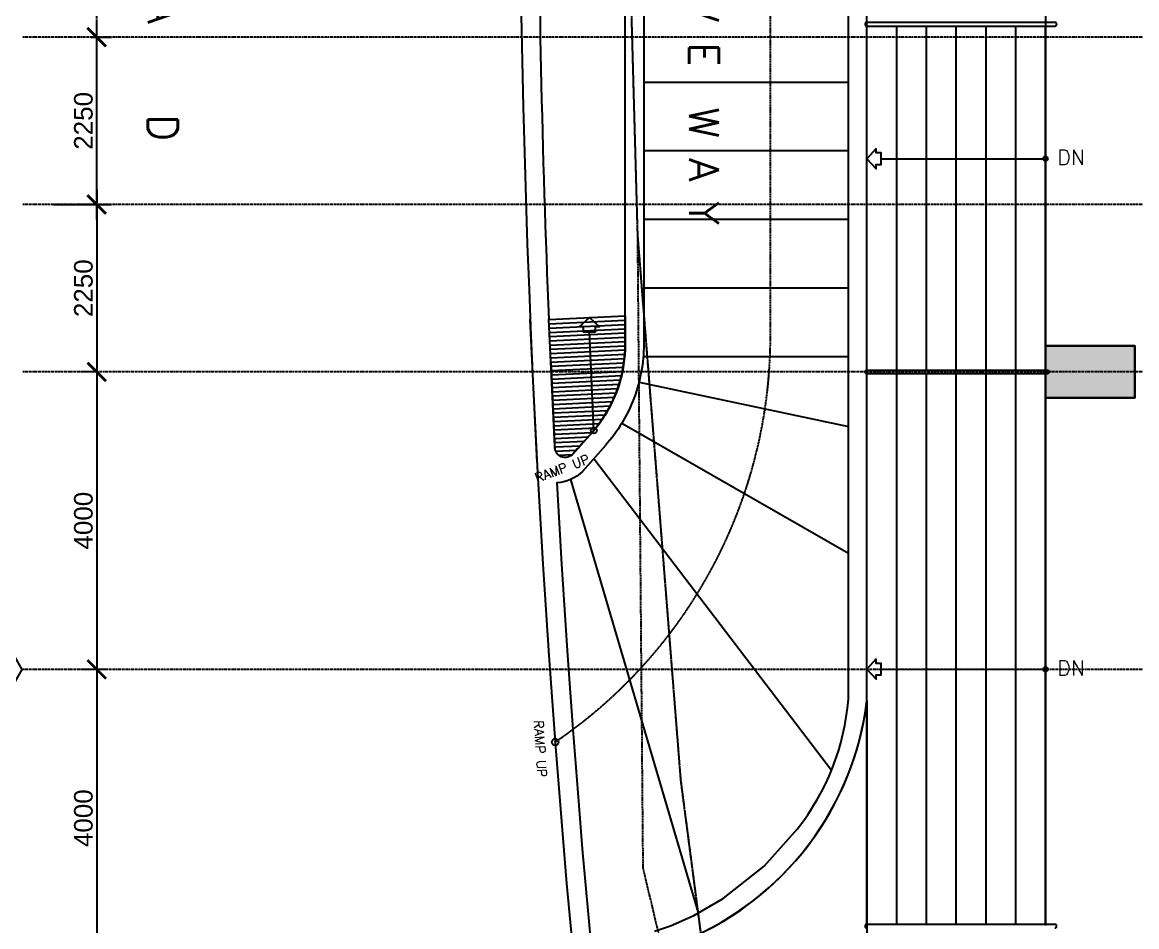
# Model space of a CAD drawing. Header units: inches. Extents: x -189245 to 740841, y -215444 to 469401.
# Drawn here: x 181687 to 196667, y -19733 to -7574 of the extents above; entities that cross this region are included whole.
import ezdxf
from ezdxf.enums import TextEntityAlignment as Align

# ---------------------------------------------------------------- set-up
doc = ezdxf.new("R2010")
doc.units = ezdxf.units.IN
doc.header["$LTSCALE"] = 10
doc.header["$MEASUREMENT"] = 0
for name, pattern in [('CENTER', [2, 1.25, -0.25, 0.25, -0.25]), ('GRID NORMAL$0$GRID BASEMENT$0$GRID GROUND$0$GRID$0$$0$PHANTOM', [2.5, 1.25, -0.25, 0.25, -0.25, 0.25, -0.25]), ('HIDDEN2', [0.1875, 0.125, -0.0625])]:
    doc.linetypes.add(name, pattern=pattern)
for name, color, linetype in [('3', 252, 'Continuous'), ('3TX', 3, 'Continuous'), ('4', 8, 'Continuous'), ('a-dim', 8, 'Continuous'), ('A-RAILING', 2, 'Continuous'), ('A-ROAD', 252, 'Continuous'), ('A-S-HATCH', 254, 'Continuous'), ('A-STAIR', 1, 'Continuous'), ('A-TEXT', 3, 'Continuous'), ('A-WINDOW', 2, 'Continuous'), ('COLUMN', 6, 'Continuous'), ('GRID', 8, 'CENTER'), ('HANDRAIL', 2, 'Continuous'), ('SLAB ON GRADE', 6, 'Continuous'), ('TSG- DIM_D-RAMP', 1, 'Continuous'), ('TSG- INVERTED BEAMS-HATCH', 12, 'Continuous'), ('TSG- MATLS-WOOD', 45, 'Continuous')]:
    doc.layers.add(name, color=color, linetype=linetype)
doc.styles.add('GRID NORMAL$0$GRID BASEMENT$0$GRID GROUND$0$GRID$0$Standard', font='ARIAL.TTF')
doc.styles.add('PRSP_Simplex', font='simplex.shx')
doc.dimstyles.new('GRID NORMAL$0$GRID BASEMENT$0$GRID GROUND$0$GRID$0$Standard', dxfattribs={"dimtxt": 250, "dimasz": 0.18, "dimexe": 0.18, "dimexo": 0.0625, "dimgap": 50, "dimtad": 1, "dimdec": 0, "dimzin": 0, "dimdsep": 46, "dimtxsty": 'GRID NORMAL$0$GRID BASEMENT$0$GRID GROUND$0$GRID$0$Standard', "dimcen": 0.09, "dimadec": 0, "dimazin": 0, "dimtfac": 1, "dimtdec": 0, "dimtofl": 0, "dimtmove": 0, "dimatfit": 3, "dimfxl": 1, "dimtolj": 1, "dimtzin": 0, "dimarcsym": 0})

# ---------------------------------------------------------------- blocks, each defined once
blk = doc.blocks.new('GRID NORMAL$0$GRID BASEMENT$0$GRID GROUND$0$GRID$0$$0$GRID-H')
at = {"color": 3}
blk.add_lwpolyline([(-10.39, 6), (-13.86, 0), (-10.39, -6), (-3.46, -6), (0, 0), (-3.46, 6)], close=True, dxfattribs=at)
at = {"color": 6, "style": 'GRID NORMAL$0$GRID BASEMENT$0$GRID GROUND$0$GRID$0$Standard', "width": 0.75}
blk.add_attdef('H', text='', height=5, dxfattribs=at).set_placement((-6.93, 0), align=Align.MIDDLE)
blk = doc.blocks.new('GRID NORMAL$0$GRID BASEMENT$0$GRID GROUND$0$GRID$0$_ARCHTICK')
at = {"color": 0, "linetype": 'ByBlock', "ltscale": 20, "const_width": 0.15}
blk.add_lwpolyline([(-0.5, -0.5), (0.5, 0.5)], dxfattribs=at)
blk = doc.blocks.new('*D180')
at = {"layer": 'a-dim', "color": 0, "lineweight": -2, "ltscale": 500}
for p, q in [((182687, -9824), (182687, -12474)), ((182107, -10024), (182887, -10024)), ((182686, -12274), (182487, -12274))]:
    blk.add_line(p, q, dxfattribs=at)
at = {"layer": 'Defpoints', "color": 0, "ltscale": 500}
for p in [(182107, -10024), (182687, -12274), (182687, -12274)]:
    blk.add_point(p, dxfattribs=at)
at = {"layer": 'a-dim', "color": 0, "lineweight": -2, "ltscale": 500, "xscale": 250, "yscale": 250, "zscale": 250}
for p, rotation in [((182687, -10024), 90), ((182687, -12274), 270)]:
    blk.add_blockref('GRID NORMAL$0$GRID BASEMENT$0$GRID GROUND$0$GRID$0$_ARCHTICK', p, dxfattribs=dict(at, rotation=rotation))
at = {"layer": 'a-dim', "color": 3, "ltscale": 500, "insert": (182509, -11149), "char_height": 250, "attachment_point": 5, "rotation": 90, "style": 'GRID NORMAL$0$GRID BASEMENT$0$GRID GROUND$0$GRID$0$Standard'}
blk.add_mtext('\\A1;2250', dxfattribs=at)
blk = doc.blocks.new('*D181')
at = {"layer": 'a-dim', "color": 0, "lineweight": -2, "ltscale": 500}
for p, q in [((182687, -12074), (182687, -16473)), ((182686, -12274), (182487, -12274)), ((182805, -16273), (182487, -16273))]:
    blk.add_line(p, q, dxfattribs=at)
at = {"layer": 'Defpoints', "color": 0, "ltscale": 500}
for p in [(182687, -12274), (182687, -16273), (182805, -16273)]:
    blk.add_point(p, dxfattribs=at)
at = {"layer": 'a-dim', "color": 0, "lineweight": -2, "ltscale": 500, "xscale": 250, "yscale": 250, "zscale": 250}
for p, rotation in [((182687, -12274), 90), ((182687, -16273), 270)]:
    blk.add_blockref('GRID NORMAL$0$GRID BASEMENT$0$GRID GROUND$0$GRID$0$_ARCHTICK', p, dxfattribs=dict(at, rotation=rotation))
at = {"layer": 'a-dim', "color": 3, "ltscale": 500, "insert": (182509, -14274), "char_height": 250, "attachment_point": 5, "rotation": 90, "style": 'GRID NORMAL$0$GRID BASEMENT$0$GRID GROUND$0$GRID$0$Standard'}
blk.add_mtext('\\A1;4000', dxfattribs=at)
blk = doc.blocks.new('*D182')
at = {"layer": 'a-dim', "color": 0, "lineweight": -2, "ltscale": 500}
for p, q in [((182687, -16073), (182687, -20474)), ((182805, -16273), (182487, -16273)), ((182808, -20274), (182487, -20274))]:
    blk.add_line(p, q, dxfattribs=at)
at = {"layer": 'Defpoints', "color": 0, "ltscale": 500}
for p in [(182805, -16273), (182687, -20274), (182808, -20274)]:
    blk.add_point(p, dxfattribs=at)
at = {"layer": 'a-dim', "color": 0, "lineweight": -2, "ltscale": 500, "xscale": 250, "yscale": 250, "zscale": 250}
for p, rotation in [((182687, -16273), 90), ((182687, -20274), 270)]:
    blk.add_blockref('GRID NORMAL$0$GRID BASEMENT$0$GRID GROUND$0$GRID$0$_ARCHTICK', p, dxfattribs=dict(at, rotation=rotation))
at = {"layer": 'a-dim', "color": 3, "ltscale": 500, "insert": (182509, -18274), "char_height": 250, "attachment_point": 5, "rotation": 90, "style": 'GRID NORMAL$0$GRID BASEMENT$0$GRID GROUND$0$GRID$0$Standard'}
blk.add_mtext('\\A1;4000', dxfattribs=at)
blk = doc.blocks.new('*D192')
at = {"layer": 'a-dim', "color": 0, "lineweight": -2, "ltscale": 500}
for p, q in [((182687, -10223), (182687, -7574)), ((182611, -7774), (182887, -7774)), ((182686, -10023), (182487, -10023))]:
    blk.add_line(p, q, dxfattribs=at)
at = {"layer": 'Defpoints', "color": 0, "ltscale": 500}
for p in [(182611, -7774), (182687, -7774), (182687, -10023)]:
    blk.add_point(p, dxfattribs=at)
at = {"layer": 'a-dim', "color": 0, "lineweight": -2, "ltscale": 500, "xscale": 250, "yscale": 250, "zscale": 250}
for p, rotation in [((182687, -7774), 90), ((182687, -10023), 270)]:
    blk.add_blockref('GRID NORMAL$0$GRID BASEMENT$0$GRID GROUND$0$GRID$0$_ARCHTICK', p, dxfattribs=dict(at, rotation=rotation))
at = {"layer": 'a-dim', "color": 3, "ltscale": 500, "insert": (182509, -8899), "char_height": 250, "attachment_point": 5, "rotation": 90, "style": 'GRID NORMAL$0$GRID BASEMENT$0$GRID GROUND$0$GRID$0$Standard'}
blk.add_mtext('\\A1;2250', dxfattribs=at)
blk = doc.blocks.new('*D193')
at = {"layer": 'Defpoints', "color": 0, "linetype": 'GRID NORMAL$0$GRID BASEMENT$0$GRID GROUND$0$GRID$0$$0$PHANTOM'}
for p in [(182687, -4174), (183243, -4174), (182611, -7774)]:
    blk.add_point(p, dxfattribs=at)
at = {"layer": 'GRID', "color": 0, "linetype": 'GRID NORMAL$0$GRID BASEMENT$0$GRID GROUND$0$GRID$0$$0$PHANTOM', "lineweight": -2}
for p, q in [((182687, -7974), (182687, -3974)), ((183243, -4174), (182487, -4174)), ((182611, -7774), (182887, -7774))]:
    blk.add_line(p, q, dxfattribs=at)
at = {"layer": 'GRID', "color": 0, "linetype": 'GRID NORMAL$0$GRID BASEMENT$0$GRID GROUND$0$GRID$0$$0$PHANTOM', "lineweight": -2, "xscale": 250, "yscale": 250, "zscale": 250}
for p, rotation in [((182687, -4174), 90), ((182687, -7774), 270)]:
    blk.add_blockref('GRID NORMAL$0$GRID BASEMENT$0$GRID GROUND$0$GRID$0$_ARCHTICK', p, dxfattribs=dict(at, rotation=rotation))
at = {"layer": 'GRID', "color": 3, "linetype": 'GRID NORMAL$0$GRID BASEMENT$0$GRID GROUND$0$GRID$0$$0$PHANTOM', "insert": (182509, -5974), "char_height": 250, "attachment_point": 5, "rotation": 90, "style": 'GRID NORMAL$0$GRID BASEMENT$0$GRID GROUND$0$GRID$0$Standard'}
blk.add_mtext('\\A1;3600', dxfattribs=at)

msp = doc.modelspace()

# ---------------------------------------------------------------- hatches: boundary and pattern name
at = {"layer": 'COLUMN', "ltscale": 2}
msp.add_hatch(color=253, dxfattribs=at).paths.add_polyline_path([(195440.71025, -11923.81124), (195440.71025, -12623.81124), (196640.71025, -12623.81124), (196640.71025, -11923.81124)])

# ---------------------------------------------------------------- linework, layer by layer
at = {"layer": '3', "linetype": 'GRID NORMAL$0$GRID BASEMENT$0$GRID GROUND$0$GRID$0$$0$PHANTOM', "flags": 128}
msp.add_lwpolyline([(246523.04278, 10296.0564), (246059.05996, 1618.4519), (246440.71881, -10485.53243), (247415.93339, -18556.83075), (192752.14865, -31905.37142), (191495.01456, -25059.84633), (190539.94155, -17762.07711), (189959.5757, -10424.99489), (189755.99256, -3087.81874), (189932.17722, 4240.06356), (190486.76304, 11569.11088), (191414.41478, 18850.25517), (192648.19583, 25700.02775), (246541.99716, 10303.25282)], dxfattribs=at)
at = {"layer": '3', "color": 3, "linetype": 'GRID NORMAL$0$GRID BASEMENT$0$GRID GROUND$0$GRID$0$$0$PHANTOM', "flags": 128}
msp.add_lwpolyline([(246523.04278, 10292.92621), (246059.05997, 1615.3217), (246440.71881, -10488.66262), (247415.93339, -18559.96094), (192752.14865, -31908.50162), (191495.01456, -25062.97652), (190539.94155, -17765.2073), (189959.5757, -10428.12508), (189755.99256, -3090.94893), (189932.17722, 4236.93337), (190486.76304, 11565.98069), (191414.41478, 18847.12498), (192648.19583, 25696.89755), (246541.99716, 10300.12263)], dxfattribs=at)
at = {"layer": '4', "color": 2}
for points in [[(193164.45028, -9270.8285), (193040.14554, -9407.3285), (193164.45028, -9543.8285), (193164.45028, -9485.3285), (193233.27041, -9485.3285), (193233.27041, -9329.3285), (193164.45028, -9329.3285)], [(193164.45028, -9270.8285), (193040.14555, -9407.3285), (193164.45028, -9543.8285), (193164.45028, -9485.3285), (193233.27041, -9485.3285), (193233.27041, -9329.3285), (193164.45028, -9329.3285)]]:
    msp.add_lwpolyline(points, close=True, dxfattribs=at)
at = {"layer": '4', "color": 10}
msp.add_arc((195564.71904, -19724.80832), 25, 269.979847235, 90.020152765, dxfattribs=at)
at = {"layer": 'A-RAILING', "ltscale": 2}
for p, q in [((193040.71024, -17414.76057), (193040.71024, 2793.75074)), ((193040.71024, -12249.28168), (193040.71024, -7623.81514)), ((193440.71024, -19699.80843), (193440.71024, -7623.81448)), ((193840.71024, -12249.2804), (193840.71024, -7623.81381)), ((194240.71024, -12249.27977), (194240.71024, -7623.81315)), ((194640.71024, -12249.27913), (194640.71024, -7623.81248)), ((195040.71024, -12249.2785), (195040.71024, -7623.81182)), ((195440.71024, -12249.27786), (195440.71024, -7623.81143)), ((193040.71024, -19699.80845), (193040.71024, -12298.34829)), ((193840.71024, -19699.8084), (193840.71024, -12298.34705)), ((194240.71024, -19699.80838), (194240.71024, -12298.34643)), ((194640.71024, -19699.80836), (194640.71024, -12298.3458)), ((195040.71024, -19699.80834), (195040.71024, -12298.34518)), ((195440.71024, -19699.80832), (195440.71024, -12298.34456))]:
    msp.add_line(p, q, dxfattribs=at)
at = {"layer": 'A-ROAD', "color": 8}
for p, q in [((190040.71025, -8377.04093), (192790.71024, -8377.04093)), ((190040.71025, -9299.54093), (192790.71024, -9299.54093)), ((190040.71025, -10222.04093), (192790.71024, -10222.04093)), ((190040.71025, -11144.54093), (192790.71024, -11144.54093)), ((190040.71025, -12067.04093), (192790.71024, -12067.04093)), ((189976.58481, -12412.44382), (192790.71024, -13009.76057)), ((189744.6272, -12964.97895), (192790.71024, -14711.76057)), ((189369.86983, -13437.92816), (192564.00235, -17630.41062)), ((189057.42807, -13720.52944), (190773.65578, -19547.90134))]:
    msp.add_line(p, q, dxfattribs=at)
at = {"layer": 'A-S-HATCH', "color": 1, "ltscale": 2}
msp.add_line((189367.67558, -13063.01343), (189309.24159, -11737.95319), dxfattribs=at)
at = {"layer": 'A-S-HATCH', "color": 250, "linetype": 'HIDDEN2', "ltscale": 2, "flags": 128}
msp.add_lwpolyline([(201634.12241, -29736.02693), (192752.14865, -31904.94715), (191495.01456, -25059.42205), (190032.50412, -18947.7929), (189959.5757, -10424.57062), (189755.99256, -3087.39446), (189932.17722, 4240.48783), (190486.76304, 11569.53515), (191414.41478, 18850.67944), (192648.19583, 25700.45202), (201503.54849, 23170.59017)], dxfattribs=at)
at = {"layer": 'A-STAIR', "color": 1}
msp.add_line((189790.71025, -11903.71775), (189790.71025, -4832.66861), dxfattribs=at)
at = {"layer": 'A-STAIR', "color": 6}
for p, q in [((188605.60663, -13491.82128), (188514.36572, -11569.16836)), ((188514.36572, -11569.16836), (188514.36572, -11569.16836)), ((188514.36572, -12009.16836), (188514.36572, -12009.16836)), ((189337.37735, -13098.07436), (189092.76985, -13373.87547))]:
    msp.add_line(p, q, dxfattribs=at)
at = {"layer": 'A-STAIR', "color": 3}
msp.add_line((189524.41445, -13263.95722), (189215.32521, -13611.89909), dxfattribs=at)
at = {"layer": 'A-STAIR'}
for points in [[(193233.27041, -9407.3285), (195440.71025, -9407.79138), (195440.71025, -9407.79138), (195440.71025, -9407.79138)], [(193233.27041, -9407.3285), (195440.71024, -9407.79138), (195440.71024, -9407.79138), (195440.71024, -9407.79138)], [(193233.55709, -16270.19309), (195440.71024, -16273.81124), (195440.71024, -16273.81124), (195440.71024, -16273.81124)]]:
    msp.add_lwpolyline(points, dxfattribs=at)
at = {"layer": 'A-STAIR', "color": 1}
msp.add_lwpolyline([(188764.66162, -11571.05253), (189790.71025, -11521.64325), (189790.71025, -11903.71775, -0.0763601528), (189707.71635, -12443.98624, -0.0601534193), (189529.77781, -12837.13676, -0.03151163), (189400.2716, -13023.15367, -0.021709349), (189241.04487, -13206.69166, 0.0162376762), (189092.76985, -13373.87547, -0.7310105027), (188844.52422, -13273.35783)], format="xyb", close=True, dxfattribs=at)
at = {"layer": 'A-STAIR', "color": 2}
for points in [[(189172.74159, -11669.13306), (189309.24159, -11544.82833), (189445.74159, -11669.13306), (189387.24159, -11669.13306), (189387.24159, -11737.95319), (189231.24159, -11737.95319), (189231.24159, -11669.13306)], [(193164.73696, -16133.69309), (193040.43223, -16270.19309), (193164.73696, -16406.69309), (193164.73696, -16348.19309), (193233.55709, -16348.19309), (193233.55709, -16192.19309), (193164.73696, -16192.19309)]]:
    msp.add_lwpolyline(points, close=True, dxfattribs=at)
for centre in [(195440.71024, -9407.79138), (195440.71025, -9407.79138), (195440.71024, -16272.87786), (195440.71024, -16273.81124), (195440.71024, -16273.81124)]:
    msp.add_circle(centre, 30, dxfattribs=at)
at = {"layer": 'A-STAIR', "color": 1}
msp.add_arc((354994.80962, -4632.20749), 166374.90699, 180.0703008094, 182.3902755961, dxfattribs=at)
at = {"layer": 'A-STAIR', "color": 6}
for centre, radius, start, end in [((187990.71025, -11903.71775), 1800, 318.430239409, 0), ((188850.7672, -13251.07324), 262.93063, 170.143388267, 171.251337665)]:
    msp.add_arc(centre, radius, start, end, dxfattribs=at)
at = {"layer": 'A-WINDOW', "color": 252, "ltscale": 2}
for p, q in [((188767.33796, -11628.0999), (189790.71025, -11578.81949)), ((188770.0143, -11685.14727), (189790.71025, -11635.99574)), ((188772.83186, -11742.18784), (189790.71025, -11693.17199)), ((188775.5788, -11799.23181), (189790.71025, -11750.34824)), ((188775.5788, -11799.23181), (189790.71025, -11750.34824)), ((188778.25514, -11856.27918), (189790.71025, -11807.52449)), ((188781.0727, -11913.31975), (189790.71025, -11864.70074)), ((188783.81965, -11970.36372), (189790.6186, -11921.8814)), ((188783.81965, -11970.36372), (189790.6186, -11921.8814)), ((188786.49599, -12027.41108), (189789.12986, -11979.12934)), ((188789.31354, -12084.45165), (189785.80858, -12036.46552)), ((188792.06049, -12141.49562), (189780.636, -12093.89085)), ((188794.73683, -12198.54299), (189773.58721, -12151.40653)), ((188797.55438, -12255.58356), (189764.63081, -12209.01408)), ((188800.30133, -12312.62753), (189753.72833, -12266.71533)), ((188800.30133, -12312.62753), (189753.72833, -12266.71533)), ((188802.97767, -12369.6749), (189740.8336, -12324.51253)), ((188805.79523, -12426.71547), (189725.8919, -12382.40829)), ((188808.54217, -12483.75944), (189708.83889, -12440.40573)), ((188808.54217, -12483.75944), (189708.83889, -12440.40573)), ((188811.21851, -12540.80681), (189689.5993, -12498.50845)), ((188814.03607, -12597.84738), (189668.08532, -12556.72071)), ((188816.78302, -12654.89135), (189644.19448, -12615.04742)), ((188819.45936, -12711.93871), (189617.80705, -12673.49435)), ((188822.27691, -12768.97928), (189588.78266, -12732.06826)), ((188825.02386, -12826.02325), (189556.95597, -12790.77712)), ((188825.02386, -12826.02325), (189556.95597, -12790.77712)), ((188827.7002, -12883.07062), (189522.13093, -12849.63037)), ((189845.45549, -12776.88445), (189848.39614, -12776.74285)), ((189845.45549, -12776.88445), (189848.39614, -12776.74285)), ((188830.51775, -12940.11119), (189484.07313, -12908.63929)), ((188833.2647, -12997.15516), (189442.49938, -12967.81752)), ((188833.2647, -12997.15516), (189442.49938, -12967.81752)), ((188835.94104, -13054.20253), (189397.06671, -13027.18157)), ((188838.7586, -13111.2431), (189348.26012, -13086.7081)), ((188841.50554, -13168.28707), (189296.49098, -13146.37728)), ((188844.18188, -13225.33444), (189241.50907, -13206.20118)), ((188846.99944, -13282.37501), (189188.50671, -13265.92975)), ((188855.35009, -13339.14913), (189135.53485, -13325.65686)), ((188855.35009, -13339.14913), (189135.53485, -13325.65686)), ((188897.44906, -13394.29811), (189082.04425, -13385.40894))]:
    msp.add_line(p, q, dxfattribs=at)
at = {"layer": 'COLUMN'}
msp.add_lwpolyline([(195440.71024, -12249.27786), (195440.71024, -11922.87786), (196640.71024, -11922.87786), (196640.71024, -12622.87786), (195440.71024, -12622.87786), (195440.71024, -12298.34456)], dxfattribs=at)
at = {"layer": 'COLUMN', "color": 6, "ltscale": 2}
msp.add_lwpolyline([(195440.71025, -11923.81124), (195440.71025, -12623.81124), (196640.71025, -12623.81124), (196640.71025, -11923.81124)], close=True, dxfattribs=at)
at = {"layer": 'GRID', "linetype": 'GRID NORMAL$0$GRID BASEMENT$0$GRID GROUND$0$GRID$0$$0$PHANTOM'}
for p, q in [((195440.71024, 26932.8155), (195440.71024, -19699.80832)), ((195440.71024, 26916.74887), (195440.71024, -19715.87495)), ((252386.38202, -7773.81124), (181686.55041, -7773.81124)), ((252386.38202, -10023.81124), (181686.55041, -10023.81124)), ((252386.38202, -12273.81124), (181686.55041, -12273.81124)), ((252386.38202, -16273.81124), (181686.55041, -16273.81124))]:
    msp.add_line(p, q, dxfattribs=at)
at = {"layer": 'HANDRAIL', "color": 1}
for p, q in [((193038.77246, -7573.81515), (195566.12355, -7573.81124)), ((193038.77246, -7623.81515), (195566.12355, -7623.81124)), ((193038.77246, -7623.81515), (195389.12355, -7623.81124)), ((193039.70435, -19699.80845), (195564.71024, -19699.80832))]:
    msp.add_line(p, q, dxfattribs=at)
msp.add_lwpolyline([(195466.67694, -12298.34448), (193040.11845, -12298.3483, -0.9996029395), (193040.11846, -12249.28168), (195466.72227, -12249.2779), (195466.67694, -12249.27786, -1), (195466.67694, -12298.34448)], format="xyb", dxfattribs=at)
for centre, start, end in [((193040.77246, -7598.81515), 90, 270), ((195566.12355, -7598.81124), 270, 90), ((193039.70435, -19724.80845), 90.000002965, 270.000002965)]:
    msp.add_arc(centre, 25, start, end, dxfattribs=at)
at = {"layer": 'SLAB ON GRADE', "color": 4, "ltscale": 2}
for p, q in [((193040.12633, -12249.28168), (193040.71024, -7623.81514)), ((193040.46483, -16697.73376), (193040.13007, -12298.3483))]:
    msp.add_line(p, q, dxfattribs=at)
at = {"layer": 'SLAB ON GRADE', "color": 3, "ltscale": 2}
for points in [[(190182.5025, -19791.74199), (190401.64217, -19721.57745), (190711.70472, -19584.05155), (191107.25822, -19353.23481), (191660.57575, -18916.61988), (192103.99741, -18419.21136, 0.1487548504), (192790.71024, -16673.42005), (192790.71024, -34.40555, 0.205976899)], [(190040.71025, -5940.09091), (190040.71025, -11903.71775, -0.0909406111), (189907.29492, -12631.18129, -0.0909406111), (189524.41445, -13263.95722), (189215.32521, -13611.89909, -0.1901729044), (188870.67823, -13763.61727), (188901.5345, -14308.65486), (188934.36305, -14856.57836), (188982.6076, -15612.1189), (189014.69099, -16086.89633), (189086.28615, -17080.96302), (189165.99846, -18101.24851), (189214.37426, -18684.14426), (189331.614, -20004.75744)]]:
    msp.add_lwpolyline(points, format="xyb", dxfattribs=at)
at = {"layer": 'SLAB ON GRADE', "color": 4, "ltscale": 2}
for centre, radius, start, end in [((354994.80962, -4632.20749), 166624.90699, 172.3064308219, 185.8467891729), ((354994.80962, -4632.20749), 166624.90699, 172.3064308219, 185.8467891729), ((189061.2532, -16209.8706), 4009.00682, 292.379300782, 353.01025008)]:
    msp.add_arc(centre, radius, start, end, dxfattribs=at)
at = {"layer": 'TSG- DIM_D-RAMP', "linetype": 'HIDDEN2', "ltscale": 2}
msp.add_line((191743.31714, -11789.90468), (191743.31714, -4173.81124), dxfattribs=at)
at = {"layer": 'TSG- DIM_D-RAMP', "ltscale": 2}
msp.add_circle((188848.34133, -17250.07994), 44.91765, dxfattribs=at)
at = {"layer": 'TSG- DIM_D-RAMP', "linetype": 'HIDDEN2', "ltscale": 2}
msp.add_arc((185146.64736, -11789.90468), 6596.66978, 304.13507909, 0, dxfattribs=at)
at = {"layer": 'TSG- INVERTED BEAMS-HATCH', "ltscale": 2}
msp.add_circle((189368.36518, -13062.18951), 39.76361, dxfattribs=at)
at = {"layer": 'TSG- MATLS-WOOD', "ltscale": 2}
for p, q in [((188789.40207, -12140.3481), (188817.59043, -12740.32053)), ((188817.59043, -12740.32053), (188846.68533, -13316.12773))]:
    msp.add_line(p, q, dxfattribs=at)
at = {"layer": 'TSG- MATLS-WOOD', "color": 1, "ltscale": 2}
for points in [[(191273.65424, -32163.97046), (190666.79114, -28695.5561), (190176.50782, -25863.64779), (189737.26401, -23198.96293), (189569.51283, -22118.48226), (190550.63244, -21919.70838), (190334.00203, -20015.90248, 0.288039089), (193040.46483, -16697.73376, -1.0932906067)], [(193040.46483, -16697.73376), (193040.71024, -19923.80832, 0.4049188715), (190942.75841, -22211.02229), (191182.845, -24173.59361), (191423.48192, -25633.97038), (191694.36039, -27277.87691), (191802.8609, -27936.34455), (191465.71024, -27935.41117, 0.9999999999), (191465.57182, -27985.41117), (191540.71024, -27985.41117), (191540.71024, -29685.47367), (191478.03704, -29685.47367, 1), (191478.03704, -29735.47367), (191540.71024, -29735.41117), (195869.10005, -29735.26348), (195869.14811, -31143.79616)]]:
    msp.add_lwpolyline(points, format="xyb", dxfattribs=at)

# ---------------------------------------------------------------- block references
at = {"layer": 'GRID'}
ref = msp.add_blockref('GRID NORMAL$0$GRID BASEMENT$0$GRID GROUND$0$GRID$0$$0$GRID-H', (180300.90977, -16273.34455), dxfattribs=dict(at, xscale=100, yscale=100, zscale=100, rotation=180))
ref.add_attrib('H', 'P', dxfattribs={"layer": '0', "color": 6, "height": 500, "style": 'GRID NORMAL$0$GRID BASEMENT$0$GRID GROUND$0$GRID$0$Standard', "width": 0.75}).set_placement((180993.73009, -16273.34455), align=Align.MIDDLE)
ref = msp.add_blockref('GRID NORMAL$0$GRID BASEMENT$0$GRID GROUND$0$GRID$0$$0$GRID-H', (180300.9413, -20273.70753), dxfattribs=dict(at, xscale=100, yscale=100, zscale=100, rotation=180))
ref.add_attrib('H', 'Q', dxfattribs={"layer": '0', "color": 6, "height": 500, "style": 'GRID NORMAL$0$GRID BASEMENT$0$GRID GROUND$0$GRID$0$Standard', "width": 0.75}).set_placement((180993.76162, -20273.70753), align=Align.MIDDLE)

# ---------------------------------------------------------------- texts
at = {"layer": '3TX', "color": 3, "linetype": 'Continuous', "style": 'PRSP_Simplex'}
msp.add_text('T    O    P    A    Z         R    O    A    D', height=400, rotation=270, dxfattribs=at).set_placement((183375.5402, 5163.95047))
at = {"layer": '3TX', "color": 6, "linetype": 'Continuous', "style": 'PRSP_Simplex'}
msp.add_text('D R I V E  W A Y', height=400, rotation=270, dxfattribs=at).set_placement((190649.10538, -5580.31526))
at = {"layer": 'A-TEXT', "color": 2, "linetype": 'Continuous', "style": 'PRSP_Simplex'}
for p in [(195785.2039, -9390.04495), (195785.2039, -9390.04495), (195785.2039, -16254.7206)]:
    msp.add_text('DN', height=200, dxfattribs=at).set_placement(p, align=Align.MIDDLE)
at = {"layer": 'A-TEXT', "color": 3, "lineweight": 9, "char_height": 125, "width": 950.6767241, "attachment_point": 4, "style": 'PRSP_Simplex'}
for insert, rotation in [((188583.07031, -13705.98198), 20.413396511), ((188625.21101, -16959.03613), 273.646832326)]:
    msp.add_mtext('RAMP UP', dxfattribs=dict(at, insert=insert, rotation=rotation))

# ---------------------------------------------------------------- dimensions: what is measured, and where the dimension line sits
at = {"layer": 'a-dim', "ltscale": 500}
for base, p1, p2, picture, middle in [((182686.55041, -7773.81124), (182686.55041, -10023.34455), (182611.06544, -7773.81124), '*D192', (182508.90717, -8898.57789)), ((182686.55041, -12273.81124), (182106.52013, -10023.81124), (182686.55041, -12273.81124), '*D180', (182508.90717, -11148.81124)), ((182686.55041, -16273.34455), (182686.55041, -12273.81124), (182804.59338, -16273.34455), '*D181', (182508.90717, -14273.57789)), ((182686.55041, -20273.70532), (182804.59338, -16273.34455), (182807.58278, -20273.70532), '*D182', (182508.90717, -18273.52494))]:
    dim = msp.add_linear_dim(base=base, p1=p1, p2=p2, angle=90, dimstyle='GRID NORMAL$0$GRID BASEMENT$0$GRID GROUND$0$GRID$0$Standard', override={"dimasz": 250, "dimexe": 200, "dimblk1": 'GRID NORMAL$0$GRID BASEMENT$0$GRID GROUND$0$GRID$0$_ARCHTICK', "dimblk2": 'GRID NORMAL$0$GRID BASEMENT$0$GRID GROUND$0$GRID$0$_ARCHTICK', "dimsah": 1, "dimdle": 200, "dimclrt": 3}, dxfattribs=at)
    dim.commit()
    dim.dimension.update_dxf_attribs({"geometry": picture, "text_midpoint": middle})
at = {"layer": 'GRID', "linetype": 'GRID NORMAL$0$GRID BASEMENT$0$GRID GROUND$0$GRID$0$$0$PHANTOM'}
dim = msp.add_linear_dim(base=(182686.55041, -4173.81124), p1=(182611.06544, -7773.81124), p2=(183242.57635, -4173.81124), angle=90, dimstyle='GRID NORMAL$0$GRID BASEMENT$0$GRID GROUND$0$GRID$0$Standard', override={"dimasz": 250, "dimexe": 200, "dimblk1": 'GRID NORMAL$0$GRID BASEMENT$0$GRID GROUND$0$GRID$0$_ARCHTICK', "dimblk2": 'GRID NORMAL$0$GRID BASEMENT$0$GRID GROUND$0$GRID$0$_ARCHTICK', "dimsah": 1, "dimdle": 200, "dimclrt": 3}, dxfattribs=at)
dim.commit()
dim.dimension.update_dxf_attribs({"geometry": '*D193', "text_midpoint": (182508.8219, -5973.81124)})

doc.saveas('drawing.dxf')
